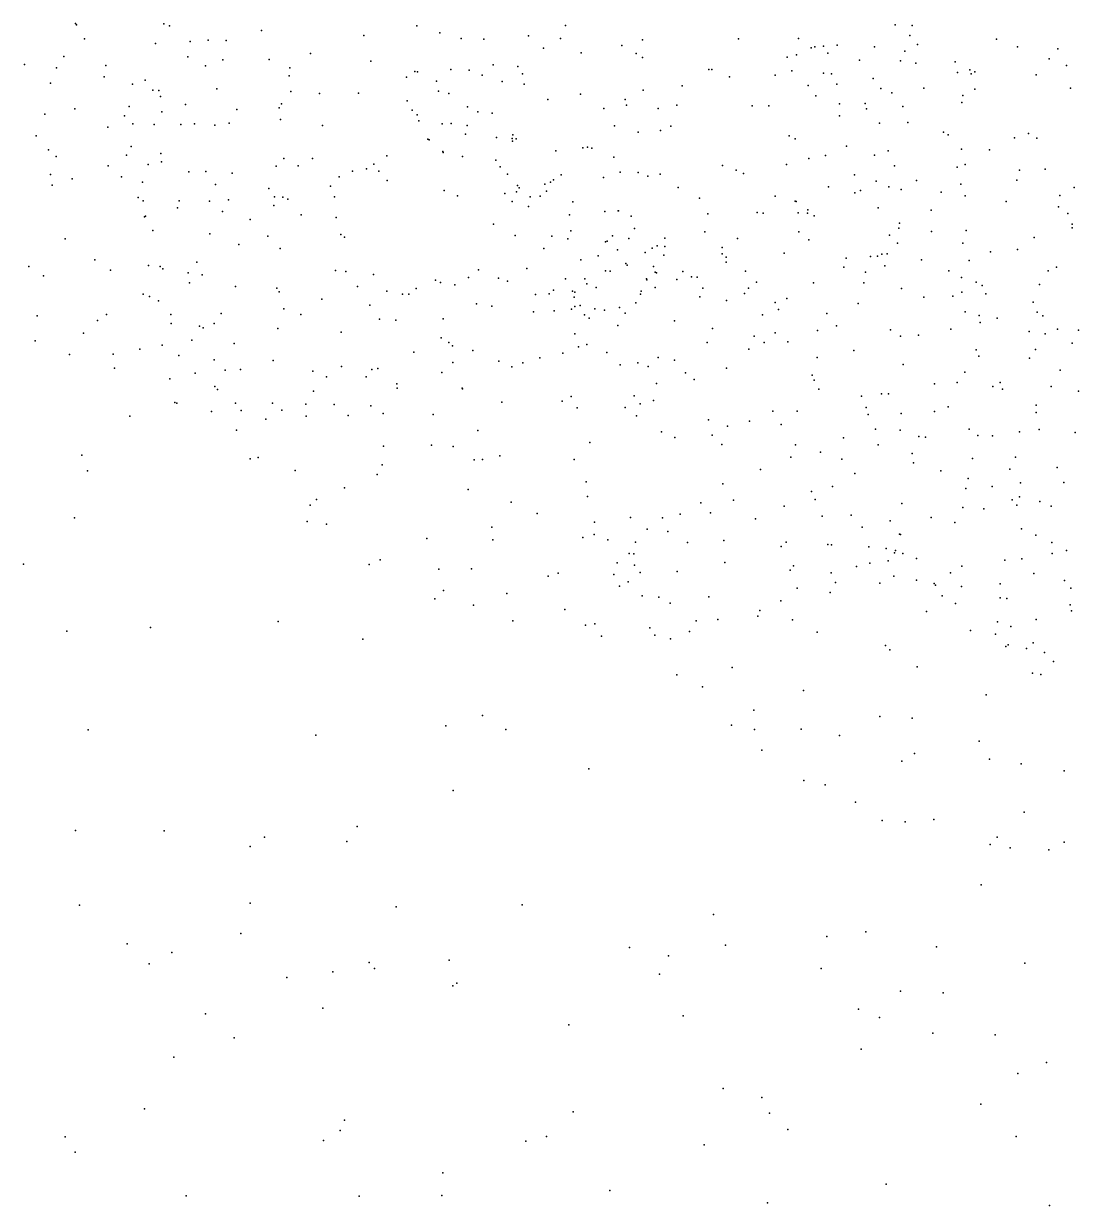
# Model space of a CAD drawing. Header units: metres. Extents: x -23.9 to 23.9, y -28.5 to 28.5.
# Drawn here: x -11.96 to -10.467, y 5.05 to 6.722 of the extents above; entities that cross this region are included whole.
import ezdxf

# ---------------------------------------------------------------- set-up
doc = ezdxf.new("R2010")
doc.units = ezdxf.units.M

msp = doc.modelspace()

# ---------------------------------------------------------------- linework, layer by layer
for p in [(-11.8861, 6.7218, 16.9428), (-11.8846, 6.7199, 16.7084), (-11.7613, 6.7216, 23.6592), (-11.1929, 6.7191, 21.083), (-10.7268, 6.7201, 22.3162), (-11.7531, 6.7187, 20.7034), (-11.6228, 6.7122, 20.7178), (-11.4781, 6.705, 18.2516), (-11.4032, 6.7186, 25.0916), (-11.3709, 6.7089, 24.5501), (-11.2454, 6.7045, 21.007), (-10.7058, 6.7048, 20.3153), (-10.7026, 6.719, 16.5393), (-11.8732, 6.7001, -0.8339), (-11.7728, 6.6939, 16.4707), (-11.7239, 6.6967, 7.687), (-11.6985, 6.6984, 1.9154), (-11.6729, 6.6981, 21.7516), (-11.3406, 6.7008, 25.2124), (-11.3084, 6.7, 23.1786), (-11.2241, 6.6872, 22.1474), (-11.2001, 6.7007, 3.9408), (-11.1132, 6.6907, 21.1521), (-11.0842, 6.699, 22.8731), (-10.9483, 6.7003, 16.2846), (-10.8634, 6.7007, 19.9974), (-10.8457, 6.6874, 17.9334), (-10.8405, 6.6888, 19.6661), (-10.8279, 6.6897, 16.3853), (-10.8089, 6.6912, 19.575), (-10.7561, 6.6888, 16.4772), (-10.6951, 6.6925, 22.5668), (-10.5834, 6.6999, 25.4674), (-10.5538, 6.6889, 22.5298), (-10.4967, 6.6863, 22.2944), (-11.9027, 6.6754, 21.7007), (-11.727, 6.6747, 23.5316), (-11.6777, 6.6704, 23.4537), (-11.6123, 6.671, 23.3624), (-11.5538, 6.6795, 14.6954), (-11.171, 6.6807, -3.8491), (-11.0928, 6.6797, 18.0547), (-11.0841, 6.674, 22.2321), (-10.8795, 6.6743, 22.2947), (-10.8663, 6.6776, 19.8245), (-10.822, 6.6799, -9.5941), (-10.7771, 6.67, 25.4942), (-10.7189, 6.6691, 20.8946), (-10.7129, 6.6829, 19.437), (-10.509, 6.6719, 25.4173), (-11.9584, 6.6639, 20.6726), (-11.9128, 6.6592, 18.1463), (-11.8431, 6.6627, 4.9736), (-11.7022, 6.6619, 16.4132), (-11.5831, 6.6592, 20.7725), (-11.4684, 6.6685, 23.2484), (-11.406, 6.6541, 24.8859), (-11.4022, 6.6538, 21.7208), (-11.3553, 6.6569, 21.921), (-11.3294, 6.656, 18.1976), (-11.2952, 6.6637, 16.2208), (-11.2605, 6.6612, 15.3828), (-10.9903, 6.657, 22.7383), (-10.9859, 6.6569, 22.2603), (-10.8726, 6.6551, 15.8513), (-10.6975, 6.6659, 16.6277), (-10.6419, 6.6676, 18.0571), (-10.6383, 6.6525, 19.3729), (-10.6212, 6.6563, 20.8182), (-10.6141, 6.6536, 20.3773), (-10.4842, 6.6624, 20.578), (-11.9215, 6.6375, 0.4031), (-11.8455, 6.6465, 16.9765), (-11.8057, 6.6363, 21.6811), (-11.7877, 6.6417, -2.2786), (-11.584, 6.6482, 21.6869), (-11.418, 6.646, 18.2254), (-11.3756, 6.6404, 25.0364), (-11.311, 6.6487, 22.0051), (-11.2828, 6.6398, 21.0981), (-11.2538, 6.6508, 25.2781), (-11.2514, 6.6362, 23.1418), (-10.9608, 6.6466, 21.0454), (-10.8966, 6.6489, 22.6626), (-10.828, 6.6517, 20.9359), (-10.8166, 6.6508, 22.6072), (-10.8092, 6.6364, 20.1012), (-10.7578, 6.644, -2.812), (-10.6192, 6.6509, 16.7153), (-10.5271, 6.6494, 19.2952), (-11.7768, 6.6275, 23.6561), (-11.7682, 6.627, 20.7962), (-11.766, 6.6188, 24.0252), (-11.6862, 6.6296, 12.4514), (-11.5817, 6.6258, 24.3225), (-11.541, 6.6232, 16.3189), (-11.4858, 6.6235, 20.8722), (-11.3726, 6.6261, 24.7901), (-11.3578, 6.6229, 21.0018), (-11.1716, 6.6219, 23.056), (-11.0832, 6.6276, 16.2758), (-11.0278, 6.634, 25.424), (-10.8499, 6.6341, 19.9169), (-10.8389, 6.6199, 19.7635), (-10.7469, 6.6299, 16.5696), (-10.7314, 6.6238, 17.9958), (-10.6859, 6.6306, 22.2567), (-10.6308, 6.6202, 7.5998), (-10.614, 6.6291, 3.7414), (-10.4784, 6.6304, 22.5129), (-11.8102, 6.6046, 16.6948), (-11.7306, 6.6074, 18.2083), (-11.5979, 6.6028, 18.2246), (-11.5946, 6.6082, -0.5845), (-11.4168, 6.6126, 20.9285), (-11.3317, 6.604, 24.6941), (-11.218, 6.6145, 21.1821), (-11.1085, 6.6146, 16.4424), (-11.1068, 6.6064, 25.3696), (-11.0353, 6.6064, 21.1345), (-10.9288, 6.6057, 16.3684), (-10.9053, 6.6056, 25.4397), (-10.8052, 6.6085, 19.6485), (-10.769, 6.6088, 16.6761), (-10.7159, 6.6044, 20.2439), (-10.6324, 6.6101, 22.5408), (-11.9296, 6.5938, 21.5736), (-11.887, 6.6015, 20.8421), (-11.8166, 6.5914, 16.8013), (-11.7641, 6.597, 16.582), (-11.6578, 6.6003, 21.6339), (-11.596, 6.5864, 20.8709), (-11.4098, 6.5995, 16.2823), (-11.4027, 6.5929, 23.1989), (-11.3168, 6.597, 21.2279), (-11.2969, 6.5954, 21.321), (-11.1388, 6.6019, 22.1474), (-11.0619, 6.6019, 22.8206), (-10.8056, 6.5913, 16.507), (-10.7672, 6.6014, 20.1691), (-11.8404, 6.5752, 21.5865), (-11.805, 6.5803, 16.8998), (-11.7747, 6.5792, 20.866), (-11.7369, 6.5792, 24.1207), (-11.7179, 6.5801, 23.4925), (-11.6892, 6.5781, 4.1621), (-11.6687, 6.5809, 23.4221), (-11.5367, 6.5778, 21.5786), (-11.4003, 6.5841, -7.8219), (-11.3673, 6.5799, 21.5299), (-11.3546, 6.5807, 21.6978), (-11.3321, 6.5779, 21.8383), (-11.1237, 6.5771, 22.9073), (-11.0584, 6.5708, -7.5995), (-11.0439, 6.5769, 12.8867), (-10.749, 6.5811, 16.6468), (-10.7087, 6.5821, -6.3289), (-11.9417, 6.5633, 20.9), (-11.3878, 6.5585, 21.1522), (-11.3858, 6.5575, 21.3029), (-11.3344, 6.5654, 24.9597), (-11.2904, 6.5609, 21.9114), (-11.2684, 6.5592, 24.6248), (-11.2681, 6.5554, 21.4307), (-11.2674, 6.5644, 25.1655), (-11.263, 6.5589, 12.5797), (-11.0904, 6.5685, 17.9903), (-10.8768, 6.5631, 17.8875), (-10.8679, 6.5587, 22.2157), (-10.6581, 6.5684, 19.4307), (-10.6518, 6.5644, 22.206), (-10.5577, 6.5605, 19.3544), (-10.538, 6.5664, 25.3527), (-10.5261, 6.56, 18.0854), (-11.9243, 6.5435, 21.4784), (-11.8141, 6.5358, 20.9447), (-11.8074, 6.5481, 16.9906), (-11.7653, 6.5381, 21.5465), (-11.3665, 6.541, 24.4817), (-11.3659, 6.5397, -2.2005), (-11.2067, 6.542, 22.0181), (-11.1685, 6.5463, 18.0567), (-11.1619, 6.5472, 16.3128), (-11.1559, 6.5459, 25.2711), (-10.8252, 6.5353, 16.5672), (-10.7953, 6.5483, 25.4121), (-10.756, 6.5357, 20.818), (-10.7366, 6.5418, 19.5553), (-10.6327, 6.5443, 8.0181), (-10.5934, 6.5431, 20.343), (-11.9134, 6.534, 18.0895), (-11.8398, 6.5207, 21.4763), (-11.7833, 6.5225, 23.9919), (-11.7647, 6.5263, 16.845), (-11.6025, 6.5202, 16.4648), (-11.5912, 6.5311, 21.5013), (-11.5713, 6.5209, 18.1933), (-11.5507, 6.5311, 20.9965), (-11.464, 6.5232, 18.1801), (-11.4455, 6.535, 21.3668), (-11.3385, 6.5341, 23.1721), (-11.2915, 6.5288, 25.0417), (-11.2853, 6.5194, 24.5274), (-11.1244, 6.533, 21.2471), (-10.971, 6.521, 25.3602), (-10.8804, 6.5226, -4.3048), (-10.8487, 6.5309, 20.8665), (-10.7274, 6.5208, 22.564), (-10.639, 6.5188, 25.3552), (-10.6275, 6.5228, 22.5355), (-11.9217, 6.5085, 21.0994), (-11.8908, 6.5024, 21.3967), (-11.8211, 6.5051, 21.0329), (-11.7256, 6.512, 16.6557), (-11.7018, 6.5127, 24.1785), (-11.6645, 6.5101, 21.0049), (-11.5131, 6.505, 21.3171), (-11.4942, 6.513, 19.8849), (-11.4745, 6.5164, 24.4085), (-11.4571, 6.5131, 16.374), (-11.2748, 6.5089, 24.758), (-11.1991, 6.5078, 24.615), (-11.1392, 6.5042, 22.9524), (-11.1158, 6.5118, 22.0677), (-11.09, 6.5111, 22.8565), (-11.0767, 6.506, 17.9182), (-11.0593, 6.509, 25.296), (-10.9518, 6.5147, 16.4478), (-10.9411, 6.5099, 22.6839), (-10.784, 6.5081, 22.1741), (-10.5508, 6.5145, 22.1138), (-10.5144, 6.516, 16.7832), (-11.9193, 6.4933, 21.2482), (-11.7915, 6.4975, 18.127), (-11.6883, 6.4945, 21.4304), (-11.6127, 6.4884, 21.3878), (-11.5252, 6.492, 21.2311), (-11.4452, 6.4999, 23.2212), (-11.3647, 6.4858, 16.3769), (-11.2607, 6.493, 14.7841), (-11.2583, 6.4897, 21.7917), (-11.2224, 6.4948, 13.328), (-11.2143, 6.4975, 21.364), (-11.2098, 6.501, 25.1302), (-11.0338, 6.49, 21.0302), (-10.821, 6.4908, 16.6854), (-10.7756, 6.4858, 16.8341), (-10.7536, 6.4991, 25.3574), (-10.7356, 6.4912, 19.6345), (-10.7184, 6.487, 17.9695), (-10.6967, 6.5001, 16.8654), (-10.6336, 6.4948, 18.0254), (-10.5546, 6.5005, 25.2824), (-10.4735, 6.49, 18.0754), (-11.7973, 6.476, 21.3136), (-11.7903, 6.4712, 23.9128), (-11.7395, 6.4713, 24.0993), (-11.6965, 6.4709, 21.3179), (-11.6699, 6.4724, 21.1669), (-11.6044, 6.477, 21.2797), (-11.5929, 6.4762, 24.3129), (-11.5856, 6.4737, 18.6299), (-11.5198, 6.4768, 4.6241), (-11.3459, 6.4781, 18.1128), (-11.279, 6.4817, 16.3648), (-11.2686, 6.4702, -9.4598), (-11.2622, 6.4838, 24.9301), (-11.2429, 6.477, 18.0606), (-11.2289, 6.4778, 21.5077), (-11.22, 6.4849, 21.8798), (-11.1827, 6.4697, 16.3963), (-11.0035, 6.4749, -2.4194), (-10.8965, 6.4778, 16.5778), (-10.8683, 6.4708, 18.0666), (-10.8669, 6.4703, 17.8304), (-10.7838, 6.4824, 19.8647), (-10.6614, 6.4835, 22.1322), (-10.6277, 6.4781, 19.4805), (-10.5697, 6.4704, 20.3015), (-10.4936, 6.4788, 20.5933), (-11.7418, 6.4612, 21.2368), (-11.678, 6.4562, 16.8688), (-11.6055, 6.4644, 23.3492), (-11.2452, 6.463, 21.6711), (-11.1375, 6.4563, 25.1475), (-11.1185, 6.4569, 24.5971), (-11.118, 6.457, 21.9859), (-10.9918, 6.453, 25.2576), (-10.9218, 6.4548, 20.8864), (-10.9134, 6.4536, 17.7471), (-10.8638, 6.4542, 25.2979), (-10.8506, 6.4536, 16.8772), (-10.8504, 6.4586, 16.7647), (-10.7505, 6.4613, 19.9947), (-10.6759, 6.4581, 20.7568), (-10.4955, 6.4626, 25.1924), (-10.4826, 6.4534, 22.5184), (-11.7887, 6.4487, 23.7453), (-11.787, 6.4496, -8.3525), (-11.6391, 6.4447, 16.6683), (-11.5667, 6.4515, 18.1452), (-11.5173, 6.4474, 23.2791), (-11.2947, 6.4384, 24.4849), (-11.1872, 6.4513, 21.289), (-11.0999, 6.4494, 21.1131), (-10.8413, 6.45, 17.0058), (-10.7204, 6.4396, 25.2703), (-10.4763, 6.4381, 16.8039), (-11.7767, 6.4294, 3.4296), (-11.6961, 6.4243, 17.034), (-11.614, 6.4214, 16.9367), (-11.5108, 6.4236, 16.5421), (-11.5057, 6.4199, 24.3727), (-11.2644, 6.422, 16.4475), (-11.2121, 6.4214, 17.9821), (-11.1856, 6.4287, 24.8604), (-11.1266, 6.4218, 24.6971), (-11.0954, 6.4321, 17.8575), (-11.0525, 6.4186, 22.822), (-10.9957, 6.4275, 16.5559), (-10.8629, 6.4271, 20.8332), (-10.7349, 6.4224, 16.9315), (-10.7216, 6.4323, 19.701), (-10.6754, 6.4278, 20.1302), (-10.6263, 6.4294, 25.2248), (-10.5302, 6.4191, 18.0368), (-10.4764, 6.433, -8.2129), (-11.9008, 6.4175, 13.1751), (-11.6553, 6.4094, 24.2236), (-11.5965, 6.4038, 16.7437), (-11.2235, 6.4037, 23.1198), (-11.1899, 6.4176, 21.6201), (-11.1364, 6.4134, 22.9753), (-11.134, 6.414, 21.8532), (-11.1196, 6.4021, 19.8632), (-11.1033, 6.418, 16.4904), (-11.0706, 6.4043, -9.1295), (-11.0635, 6.4075, 17.1056), (-11.0523, 6.4066, 17.2359), (-10.9716, 6.4052, -0.4548), (-10.9499, 6.4181, 16.6323), (-10.8488, 6.4159, 22.0492), (-10.7235, 6.4114, 19.7902), (-10.6307, 6.4113, 22.5486), (-10.5538, 6.4025, 25.1518), (-11.859, 6.3878, 18.0082), (-11.1713, 6.3877, 21.5418), (-11.1468, 6.3932, 17.2654), (-11.0803, 6.3982, 25.0804), (-11.0537, 6.3941, 17.7367), (-10.9716, 6.3962, 22.7252), (-10.9659, 6.3913, 25.1769), (-10.8836, 6.3973, 17.1034), (-10.7959, 6.3902, 25.2141), (-10.7616, 6.3926, 22.035), (-10.7517, 6.3927, 17.9043), (-10.7457, 6.3957, 14.3267), (-10.7378, 6.3964, 20.7569), (-10.6892, 6.3875, 20.0279), (-10.6218, 6.3866, 16.8765), (-10.5916, 6.399, 20.2082), (-11.9523, 6.3782, 17.9078), (-11.8368, 6.3733, 8.4455), (-11.7827, 6.3797, 23.8589), (-11.7663, 6.3785, 23.9829), (-11.7626, 6.3748, 23.6581), (-11.7269, 6.3692, -8.7089), (-11.7145, 6.3843, 18.0746), (-11.5184, 6.3728, 16.7058), (-11.5037, 6.371, 16.9757), (-11.3161, 6.3737, 16.5437), (-11.2479, 6.3757, 16.8244), (-11.1362, 6.3723, 21.1476), (-11.13, 6.3718, 17.0654), (-11.1077, 6.3824, 24.8266), (-11.1057, 6.3803, 16.5662), (-11.0684, 6.3782, 17.3555), (-11.066, 6.3704, 24.7495), (-11.0641, 6.3692, 21.8755), (-11.0268, 6.3712, 16.6738), (-10.9658, 6.3844, 16.8976), (-10.9386, 6.3719, 17.594), (-10.7994, 6.3772, 22.6111), (-10.7685, 6.3704, 16.9889), (-10.7414, 6.3793, 19.7451), (-10.6509, 6.3722, 17.9614), (-10.5101, 6.3722, 20.642), (-10.4985, 6.3773, 20.2755), (-11.9316, 6.3651, 19.6997), (-11.7251, 6.355, 23.5728), (-11.7071, 6.3663, 17.0995), (-11.4645, 6.3672, 18.0634), (-11.3769, 6.3591, 23.2147), (-11.3696, 6.3555, 18.0178), (-11.3497, 6.3526, 17.0282), (-11.33, 6.3626, 17.1318), (-11.2878, 6.3619, 17.9771), (-11.2752, 6.3577, 17.0671), (-11.1929, 6.361, 7.7469), (-11.1656, 6.3609, 21.2264), (-11.1627, 6.3537, -3.6775), (-11.0786, 6.3608, 16.9946), (-11.078, 6.3595, 17.6462), (-11.0354, 6.3599, 24.9755), (-11.0148, 6.3635, 16.7734), (-11.0068, 6.3633, 24.6441), (-10.9227, 6.356, 25.0961), (-10.8423, 6.3553, 17.0864), (-10.7708, 6.3553, 25.1364), (-10.633, 6.3626, 25.1497), (-10.6123, 6.356, 19.6273), (-10.6037, 6.3515, 20.108), (-10.5224, 6.3528, 19.5156), (-11.7905, 6.3393, 14.66), (-11.7814, 6.3358, 17.1811), (-11.6598, 6.3499, 23.4594), (-11.6014, 6.3476, 18.0545), (-11.5978, 6.3427, 23.3769), (-11.4873, 6.3502, 16.8381), (-11.4455, 6.3436, 17.0891), (-11.4234, 6.3394, 16.9398), (-11.4146, 6.3392, 16.6836), (-11.4042, 6.3474, 24.4172), (-11.2356, 6.3388, 17.9029), (-11.2161, 6.3398, 17.0035), (-11.2101, 6.345, 18.0346), (-11.1832, 6.3435, 16.6393), (-11.1809, 6.3348, 21.3137), (-11.1796, 6.342, -7.3575), (-11.1495, 6.3487, 17.7929), (-11.0867, 6.3391, 16.876), (-11.086, 6.3434, 2.326), (-11.0663, 6.3488, 17.4692), (-11.003, 6.3356, 24.8167), (-10.9987, 6.3475, 20.9192), (-10.9398, 6.34, 18.7694), (-10.9342, 6.3476, 21.9859), (-10.7175, 6.3474, 7.1415), (-10.6862, 6.3351, 16.9504), (-10.6453, 6.3365, 20.7183), (-10.6322, 6.3421, 22.0621), (-10.5982, 6.3395, -5.9691), (-11.7685, 6.3297, 17.9828), (-11.5912, 6.3183, 24.2646), (-11.5376, 6.3321, 17.1234), (-11.4697, 6.3238, 23.2822), (-11.319, 6.3256, 16.9358), (-11.2973, 6.3222, 4.366), (-11.1846, 6.3181, 21.4712), (-11.1797, 6.3219, 16.8713), (-11.1724, 6.323, 23.1014), (-11.1516, 6.3186, 17.7067), (-11.1166, 6.3201, 22.9998), (-11.0933, 6.3268, 21.0449), (-10.9653, 6.3303, 5.4323), (-10.8963, 6.3275, 17.2391), (-10.8799, 6.3329, 17.6707), (-10.779, 6.3262, 25.0522), (-10.5316, 6.328, 22.559), (-11.9402, 6.3085, 17.7802), (-11.8552, 6.302, 17.8926), (-11.8423, 6.3103, 17.2529), (-11.7513, 6.3103, 23.9186), (-11.68, 6.3118, 17.1716), (-11.5673, 6.3103, 13.0461), (-11.4563, 6.3038, 24.3667), (-11.433, 6.3023, 17.1905), (-11.3662, 6.3042, 17.944), (-11.2384, 6.314, 16.7825), (-11.2089, 6.3158, 17.349), (-11.1661, 6.3098, 17.4494), (-11.1594, 6.305, 21.621), (-11.1376, 6.3167, 17.5377), (-11.1086, 6.3124, -0.7958), (-11.0388, 6.3015, 22.8615), (-10.9145, 6.3098, 17.378), (-10.8918, 6.3176, 24.9416), (-10.8233, 6.312, 17.7529), (-10.6274, 6.314, 19.8215), (-10.6078, 6.3088, 16.9264), (-10.5826, 6.3054, 1.5113), (-10.5258, 6.3136, 17.9722), (-10.5179, 6.3086, 5.3731), (-11.7508, 6.2978, 23.7611), (-11.7108, 6.2939, 2.1253), (-11.7056, 6.2914, 24.0603), (-11.6901, 6.2976, 7.9509), (-11.6, 6.2908, 17.9801), (-11.5102, 6.2852, 17.9661), (-11.1191, 6.2949, 21.7483), (-10.9851, 6.2905, 22.7942), (-10.8963, 6.2846, 22.716), (-10.8367, 6.2877, 22.004), (-10.8098, 6.2946, 22.6496), (-10.7334, 6.2887, 24.9614), (-10.6477, 6.2896, 22.5892), (-10.6062, 6.2991, 8.2691), (-10.5372, 6.2866, 20.6882), (-10.4971, 6.2898, 20.1468), (-10.4675, 6.2881, 19.5681), (-11.9434, 6.2732, 17.6057), (-11.8748, 6.284, 17.3325), (-11.7215, 6.2741, 17.9308), (-11.6618, 6.2692, 24.1383), (-11.3689, 6.2772, 17.2578), (-11.3581, 6.2708, 24.4047), (-11.1797, 6.2833, 24.4562), (-11.1629, 6.268, 21.1883), (-10.9928, 6.271, 21.8944), (-10.9262, 6.28, 20.8471), (-10.912, 6.2706, 21.9604), (-10.8785, 6.2719, 17.5476), (-10.719, 6.2796, 17.8302), (-10.6937, 6.2811, 22.0567), (-10.5145, 6.2832, 22.0786), (-10.4761, 6.2697, 16.906), (-11.8946, 6.2536, 17.7053), (-11.8328, 6.2544, 3.1244), (-11.7949, 6.2615, 16.4829), (-11.7633, 6.2672, 17.2683), (-11.7398, 6.2523, -2.9414), (-11.4077, 6.2572, -3.1701), (-11.3526, 6.266, 23.2428), (-11.3241, 6.2596, 17.3315), (-11.1966, 6.2555, 23.1557), (-11.1744, 6.2647, 7.3705), (-11.1344, 6.2567, 21.1033), (-10.9335, 6.2612, 24.687), (-10.7849, 6.2597, 20.7566), (-10.6122, 6.2602, 22.0705), (-10.6081, 6.2514, 3.6381), (-10.528, 6.2611, 25.0483), (-11.8311, 6.2346, 17.4114), (-11.6898, 6.2462, 23.5938), (-11.6063, 6.2454, 24.2005), (-11.5098, 6.237, 17.2694), (-11.3522, 6.2423, 17.8193), (-11.2873, 6.2444, 17.7594), (-11.2687, 6.2362, 17.4776), (-11.2532, 6.242, 17.6675), (-11.2294, 6.2493, 17.561), (-11.1157, 6.2391, 23.0918), (-11.0906, 6.242, 17.4366), (-11.0759, 6.2367, 3.8912), (-11.0619, 6.2495, 21.8), (-11.039, 6.2458, 20.9503), (-10.9653, 6.2347, 24.5337), (-10.837, 6.2494, 17.6297), (-10.7153, 6.2399, 17.0667), (-10.5368, 6.2485, 19.8943), (-11.7526, 6.2193, 17.789), (-11.7168, 6.2273, 23.7198), (-11.6744, 6.2317, 17.2943), (-11.6526, 6.2324, 17.88), (-11.5506, 6.2303, 17.8924), (-11.5313, 6.2222, -2.5577), (-11.475, 6.2221, 24.3121), (-11.4671, 6.2324, 17.8734), (-11.4584, 6.2342, 23.3146), (-11.3678, 6.2283, -9.0044), (-11.0233, 6.2277, 24.4548), (-11.0112, 6.2186, 22.8823), (-10.8442, 6.2247, 17.3382), (-10.6279, 6.2288, 17.0063), (-10.4934, 6.2319, 22.5694), (-11.6891, 6.2086, 23.9946), (-11.6853, 6.2043, 17.3747), (-11.5495, 6.2019, 17.3499), (-11.4315, 6.2122, 17.3601), (-11.4313, 6.2063, -7.94), (-11.3392, 6.2064, 17.6484), (-11.3389, 6.2051, 17.5281), (-11.0643, 6.213, 22.9977), (-10.8414, 6.2173, 22.7121), (-10.8348, 6.2049, 17.4509), (-10.6708, 6.2123, 18.562), (-10.6388, 6.2144, 17.8284), (-10.5886, 6.2084, 22.5959), (-10.5783, 6.2143, -8.7314), (-10.5747, 6.2046, -3.1366), (-10.5062, 6.2087, -6.3366), (-10.4675, 6.2021, 19.9716), (-11.7456, 6.1858, 17.5305), (-11.7428, 6.185, 17.6355), (-11.66, 6.1851, 17.7441), (-11.6074, 6.185, 24.1403), (-11.2829, 6.1866, 23.2626), (-11.1978, 6.1878, 24.4031), (-11.1849, 6.1943, 21.4734), (-11.096, 6.1952, 21.0408), (-11.0876, 6.1842, 21.7455), (-11.0685, 6.1888, -6.8969), (-10.7744, 6.1951, 17.2276), (-10.7458, 6.1984, -6.6168), (-10.7361, 6.198, 24.8863), (-11.6939, 6.173, 23.8238), (-11.6519, 6.1745, -0.7897), (-11.5942, 6.1753, 23.4991), (-11.5602, 6.1838, 17.7669), (-11.5204, 6.1832, 24.2394), (-11.4683, 6.1814, 17.4443), (-11.4507, 6.1704, 17.5581), (-11.3801, 6.1688, 24.3315), (-11.1766, 6.1785, 21.2461), (-11.1084, 6.1787, 23.2344), (-10.8998, 6.1739, 24.6129), (-10.8651, 6.1737, 24.6957), (-10.7679, 6.1787, 17.6052), (-10.765, 6.169, 22.0203), (-10.7181, 6.1704, 22.6831), (-10.6708, 6.1732, 17.1135), (-10.6518, 6.18, 22.0605), (-10.5272, 6.1823, 17.0092), (-10.5271, 6.172, 17.8366), (-11.8095, 6.1665, 18.7002), (-11.6167, 6.1626, 17.6086), (-11.5598, 6.1666, 17.4836), (-11.5006, 6.1674, 17.6286), (-11.0924, 6.1671, 24.4009), (-10.9908, 6.1612, 20.9075), (-10.9639, 6.1524, 21.8945), (-10.9329, 6.1594, -3.3593), (-10.888, 6.1548, 20.8274), (-11.6586, 6.1467, 23.9405), (-11.3172, 6.1465, 17.7489), (-11.057, 6.1446, 23.1581), (-11.0381, 6.1364, 23.0687), (-10.9855, 6.1398, 24.3753), (-10.7998, 6.1358, 20.7725), (-10.7546, 6.1483, 17.3585), (-10.7197, 6.1468, 20.7425), (-10.6934, 6.138, 17.2276), (-10.6837, 6.137, 17.6471), (-10.622, 6.148, 0.978), (-10.6098, 6.1391, 24.9226), (-10.5888, 6.1388, 17.1073), (-10.5506, 6.1446, 23.8247), (-10.523, 6.1479, 22.0715), (-10.4722, 6.1437, 24.976), (-11.4504, 6.1242, 16.6881), (-11.3826, 6.1258, 23.3485), (-11.352, 6.1238, 4.8167), (-11.1587, 6.1296, 21.5723), (-10.9717, 6.1266, 22.9272), (-10.8675, 6.1262, 4.2552), (-10.7506, 6.1262, 24.7999), (-11.8771, 6.1116, 0.2208), (-11.6389, 6.1065, 23.7639), (-11.6275, 6.108, 23.6797), (-11.3222, 6.1047, -0.9902), (-11.3102, 6.1054, 0.23), (-11.2859, 6.1106, 23.317), (-11.1806, 6.1055, 21.4224), (-10.8742, 6.1087, 24.5268), (-10.8324, 6.1159, -4.1569), (-10.8019, 6.1056, 24.7215), (-10.7026, 6.1139, 17.5151), (-10.6171, 6.1069, 17.2007), (-10.5564, 6.1085, 17.7244), (-11.8691, 6.0891, 2.4129), (-11.5754, 6.0897, 24.0612), (-11.4594, 6.0843, 2.3638), (-11.4525, 6.098, 24.2222), (-10.9172, 6.0912, 24.3838), (-10.7836, 6.0855, 22.7808), (-10.7005, 6.1005, 17.4278), (-10.662, 6.0892, 24.8516), (-10.5646, 6.0917, 20.716), (-10.4977, 6.094, 17.1204), (-11.1638, 6.0738, 24.3238), (-10.9703, 6.0709, 20.9057), (-10.8152, 6.0672, 24.6181), (-10.6232, 6.0786, 17.5768), (-10.5494, 6.0724, 22.6377), (-10.4881, 6.0728, 23.9429), (-11.5057, 6.0652, 23.5211), (-11.3306, 6.0627, 7.6235), (-11.1617, 6.0529, 5.1214), (-10.8448, 6.0603, -0.853), (-10.6265, 6.0644, 17.449), (-10.5893, 6.067, 23.8011), (-10.5507, 6.0523, 17.2874), (-11.5542, 6.0408, 23.9908), (-11.5452, 6.0487, 23.6241), (-11.2699, 6.045, 23.3708), (-11.0017, 6.0441, 21.821), (-10.9553, 6.048, 23.0483), (-10.8835, 6.0391, 24.3235), (-10.8396, 6.0489, 24.4262), (-10.7174, 6.0432, 24.7304), (-10.631, 6.0373, 23.9209), (-10.6014, 6.0354, 23.6855), (-10.5611, 6.0484, 17.5093), (-10.5545, 6.0407, 17.3977), (-10.5222, 6.0458, 24.8789), (-10.5062, 6.0391, 17.5869), (-11.8876, 6.0229, 13.9229), (-11.5584, 6.0177, 23.8079), (-11.2329, 6.029, 24.2637), (-11.1012, 6.0232, 23.3694), (-11.056, 6.0227, 24.2681), (-11.0306, 6.028, 23.3188), (-10.988, 6.0299, 23.2356), (-10.9242, 6.0213, 21.8853), (-10.8301, 6.0253, 0.0969), (-10.7888, 6.0267, 22.8642), (-10.7337, 6.0187, 24.6473), (-10.6756, 6.0231, 22.8017), (-11.5311, 6.0141, 23.7025), (-11.2971, 6.0095, 24.2104), (-11.1521, 6.0169, 21.4342), (-11.0773, 6.0067, 21.0844), (-11.0481, 6.0034, 21.7321), (-10.7731, 6.0095, 24.3581), (-10.6422, 6.0162, 24.0572), (-10.5481, 6.0071, 20.7432), (-11.3893, 5.9935, 24.1336), (-11.2956, 5.9915, 23.4622), (-11.1683, 5.9949, 23.4191), (-11.1525, 5.9994, 24.2383), (-11.1329, 5.9915, 19.9004), (-11.0939, 5.9883, 21.6329), (-11.0205, 5.9877, 21.0149), (-10.9689, 5.9908, 20.9429), (-10.8808, 5.9886, 23.3599), (-10.822, 5.9852, 23.4567), (-10.8166, 5.9844, 22.9658), (-10.7206, 5.9998, -8.2999), (-10.7189, 5.9993, 24.133), (-10.5276, 5.9982, 24.8079), (-10.505, 5.9878, 23.6207), (-11.1028, 5.9726, -8.8309), (-11.0961, 5.9721, 21.1651), (-10.8881, 5.9822, 23.1494), (-10.7641, 5.9819, 23.6422), (-10.7392, 5.9795, 23.7244), (-10.7278, 5.9732, 24.476), (-10.7264, 5.9768, 1.4014), (-10.7158, 5.9726, 23.5325), (-10.5047, 5.9724, -1.073), (-10.4841, 5.9764, 22.0472), (-11.9595, 5.9572, 18.9374), (-11.4705, 5.9568, 23.8054), (-11.455, 5.9636, 23.6838), (-11.3721, 5.9502, 23.599), (-11.3259, 5.9506, -8.1767), (-11.12, 5.9591, 21.2456), (-11.0953, 5.9558, 2.6764), (-10.9677, 5.9598, 21.8164), (-10.8706, 5.9551, 24.0779), (-10.7815, 5.954, 20.8256), (-10.7624, 5.9586, 23.8901), (-10.7365, 5.9621, 22.9344), (-10.6965, 5.9651, 24.2951), (-10.6322, 5.9544, 22.8489), (-10.5715, 5.9631, 24.7286), (-10.5475, 5.9646, 22.7091), (-11.2174, 5.9402, 18.6506), (-11.2035, 5.9444, 23.4989), (-11.1245, 5.9426, 21.3318), (-11.0876, 5.9455, 24.1641), (-11.035, 5.9467, 23.493), (-10.8753, 5.949, 20.8874), (-10.8172, 5.945, 23.064), (-10.7285, 5.9401, 23.4498), (-10.6967, 5.9348, 20.7994), (-10.6483, 5.9449, 21.999), (-10.5306, 5.9441, 23.5527), (-10.487, 5.9343, 8.3602), (-11.3654, 5.92, 23.974), (-11.1166, 5.9263, 21.4426), (-11.1043, 5.9323, 21.548), (-10.8654, 5.9235, 23.6571), (-10.8185, 5.917, 23.8225), (-10.8111, 5.9314, 23.7246), (-10.7485, 5.9304, -7.6818), (-10.6713, 5.9299, 24.4272), (-10.6694, 5.9278, 3.8268), (-10.6327, 5.9256, 24.5452), (-10.5782, 5.9294, 24.6366), (-10.4783, 5.9235, 20.7736), (-11.3777, 5.9083, 23.839), (-11.2761, 5.9158, 23.595), (-11.0845, 5.9123, 23.5516), (-11.0608, 5.9107, 24.0836), (-11.0448, 5.9019, 21.1347), (-10.9904, 5.9111, 23.5866), (-10.8885, 5.9054, 23.9372), (-10.6602, 5.9127, 22.9875), (-10.6414, 5.9015, 23.42), (-10.5782, 5.9098, 24.2899), (-10.5688, 5.9088, 20.7884), (-11.3229, 5.8993, 23.7193), (-11.1939, 5.8933, 14.0576), (-10.9208, 5.8839, 23.85), (-10.9179, 5.8918, 20.9659), (-10.6824, 5.8902, 23.337), (-10.4792, 5.9, 24.637), (-10.477, 5.8912, 22.5973), (-11.7802, 5.8679, 19.7064), (-11.5995, 5.876, 14.1416), (-11.2676, 5.8772, 23.9051), (-11.1649, 5.8711, 23.6883), (-11.1515, 5.8727, 23.9796), (-11.0738, 5.8672, 21.3175), (-11.0082, 5.8772, 23.6872), (-10.9773, 5.879, 23.9451), (-10.8721, 5.8785, -6.9658), (-10.5819, 5.8755, 22.8814), (-10.5628, 5.8691, 23.3267), (-10.5271, 5.8791, 24.4669), (-11.8986, 5.8623, 14.5377), (-11.4796, 5.851, 18.191), (-11.1421, 5.8556, 23.8448), (-11.0668, 5.8567, 21.4567), (-11.0446, 5.8516, 21.2203), (-11.0174, 5.8622, 23.8375), (-10.837, 5.8612, 21.8564), (-10.6203, 5.8636, 23.1897), (-10.5849, 5.8583, 23.0102), (-10.7405, 5.8422, 2.6562), (-10.7341, 5.8363, 14.304), (-10.57, 5.8409, 23.0942), (-10.567, 5.8434, 21.9427), (-10.5407, 5.8378, 2.1798), (-10.5316, 5.846, 23.2067), (-10.5155, 5.8325, 20.8338), (-10.5025, 5.8196, 22.7251), (-11.0355, 5.8009, 21.3716), (-10.9573, 5.8111, 21.6887), (-10.6957, 5.8119, 21.8909), (-10.5325, 5.803, 22.9433), (-10.5204, 5.8012, 22.8567), (-10.9992, 5.7839, 21.5498), (-10.8564, 5.7784, 21.7562), (-10.5981, 5.7727, 20.8913), (-10.9267, 5.751, 21.6185), (-11.3102, 5.7434, 7.7872), (-10.7482, 5.742, 21.7907), (-10.7027, 5.7396, 20.9617), (-11.868, 5.7228, 19.2005), (-11.3621, 5.7286, 0.2982), (-11.2772, 5.7233, 3.8801), (-10.9581, 5.7295, 21.3027), (-10.9254, 5.7236, 21.2186), (-10.8596, 5.7239, 21.6686), (-11.5461, 5.7153, 3.6221), (-10.8053, 5.7149, 21.0572), (-10.6079, 5.707, 21.8064), (-10.9151, 5.694, 21.4368), (-10.6992, 5.6896, 21.7462), (-11.1599, 5.6677, 7.3061), (-10.7171, 5.6787, 8.3222), (-10.593, 5.6816, 15.4772), (-10.5485, 5.675, 1.8448), (-10.8557, 5.6515, 21.3475), (-10.4874, 5.6652, 21.7649), (-11.3518, 5.6373, 19.6455), (-10.8255, 5.6452, 21.2451), (-10.7828, 5.6209, 21.5045), (-10.5444, 5.6066, 21.6528), (-11.4879, 5.5864, 17.5661), (-10.745, 5.5948, 21.3977), (-10.7127, 5.5929, 21.2969), (-10.6721, 5.5962, 21.5699), (-11.8863, 5.5808, 3.3546), (-11.7608, 5.5802, 14.2142), (-11.6186, 5.5711, 18.7371), (-10.5822, 5.5714, 21.2373), (-11.6391, 5.5579, 0.1471), (-11.5025, 5.5652, 19.3469), (-10.5922, 5.561, 21.3395), (-10.5639, 5.5562, 21.424), (-10.5091, 5.5534, 21.3234), (-10.4874, 5.5643, 21.2372), (-10.605, 5.5039, 16.0218), (-11.8805, 5.4748, 11.9651), (-11.6391, 5.4776, 16.1197), (-11.4325, 5.4727, 17.9054), (-11.2545, 5.4754, -1.002), (-10.9836, 5.4618, 15.3012), (-11.6524, 5.4348, 7.787), (-10.768, 5.4373, 1.4343), (-11.8132, 5.4202, -0.1876), (-10.9668, 5.4183, 2.6165), (-10.8233, 5.4309, 19.9754), (-10.6681, 5.4162, -0.9046), (-11.75, 5.4079, 18.3798), (-11.1025, 5.415, 3.9123), (-11.0471, 5.4035, 16.158), (-11.782, 5.3919, 2.2108), (-11.4705, 5.3939, 14.0785), (-11.4631, 5.3853, 2.4826), (-11.3574, 5.3972, 8.2726), (-10.8311, 5.3854, -0.0278), (-10.5431, 5.3929, 2.0548), (-11.5871, 5.3728, -0.8324), (-11.5223, 5.3805, 16.8152), (-11.06, 5.3776, -3.2893), (-11.3522, 5.3607, 0.1522), (-11.3468, 5.3649, -3.4926), (-10.7191, 5.3532, 8.0853), (-10.6587, 5.3509, 0.6654), (-11.702, 5.3214, 8.1345), (-11.5364, 5.3295, 7.3977), (-11.0266, 5.3186, 1.1862), (-10.7784, 5.328, 7.3801), (-10.7488, 5.3162, -0.4306), (-11.1881, 5.3057, -2.9238), (-11.6619, 5.2875, 11.6154), (-10.6735, 5.294, 3.8004), (-10.5854, 5.2914, 1.6828), (-10.7748, 5.2711, 16.3385), (-11.7468, 5.2599, -0.5349), (-10.5124, 5.2524, 15.332), (-10.5533, 5.2371, 7.7293), (-10.97, 5.2158, 8.3592), (-10.9152, 5.2031, 13.1013), (-11.7883, 5.1871, 14.6401), (-11.1823, 5.1826, -3.7767), (-10.6055, 5.1935, 17.5177), (-11.5054, 5.1708, 3.3967), (-10.9042, 5.181, 12.5597), (-11.5118, 5.1563, -0.2249), (-10.8783, 5.1575, 19.5873), (-11.9006, 5.1474, 11.2305), (-11.5354, 5.142, 15.9007), (-11.2489, 5.141, 15.5551), (-11.22, 5.1477, 16.7004), (-10.9969, 5.1362, 3.7508), (-10.5556, 5.1476, 3.0004), (-11.8864, 5.1255, -1.086), (-11.3666, 5.0964, 2.2809), (-11.1303, 5.0713, 0.9394), (-10.7396, 5.0802, -3.5272), (-11.7298, 5.0638, 18.7858), (-11.4849, 5.0633, 17.9305), (-11.3681, 5.0643, 19.1254), (-10.9071, 5.0542, 17.6548), (-10.5084, 5.0504, -1.0968)]:
    msp.add_point(p)

doc.saveas('drawing.dxf')
